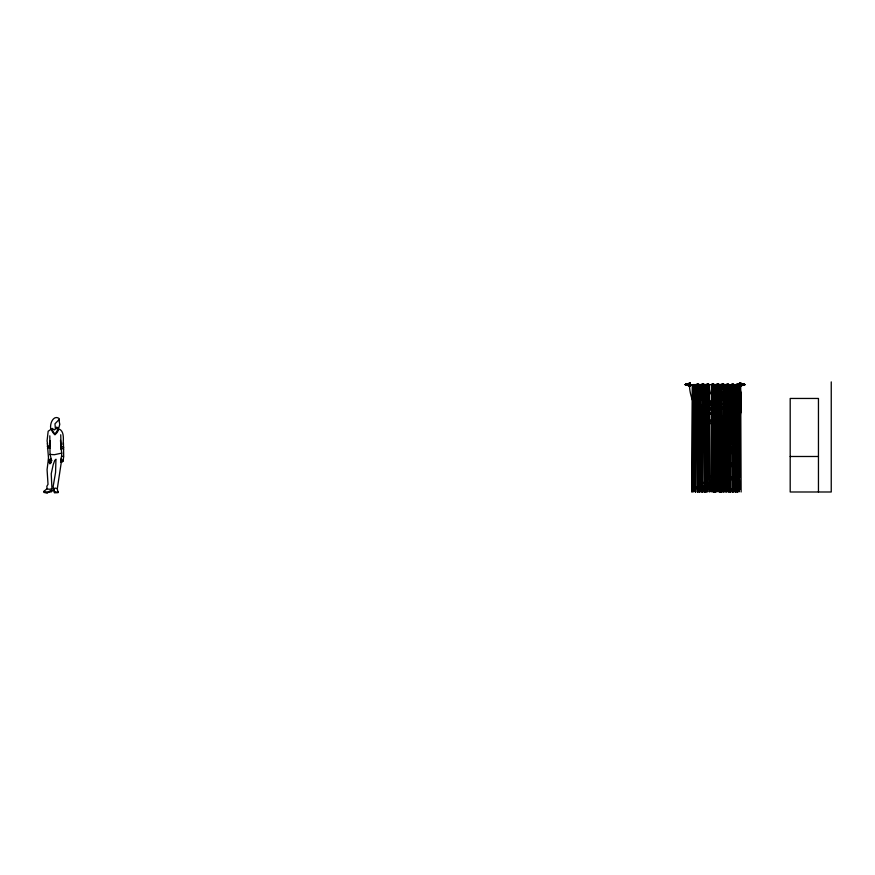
<?xml version="1.0" encoding="UTF-8"?>
<svg xmlns="http://www.w3.org/2000/svg" width="875" height="875" viewBox="0 0 875 875"><rect width="100%" height="100%" fill="white"/><g stroke="black" fill="none" stroke-linecap="round" stroke-linejoin="round"><path stroke-width="1.31" d="M48.475 458.533L47.075 469.634L48.016 484.345L46.834 486.336L47.119 489.005L50.116 489.267L51.942 488.48L51.22 473.823L53.178 464.767L54.731 460.436L55.956 459.244L55.562 472.5L53.167 486.445L53.572 488.917L55.169 488.075L57.291 488.731L58.034 492.647L54.469 492.822L53.889 488.72M734.355 488.764L715.378 490.58L736.422 488.578L715.378 490.58L720.42 491.575L740.272 488.95L739.572 477.881L740.272 476.492L740.305 421.477L739.386 415.045L738.642 418.206L735.875 420.973L732.014 420.777L730.33 423.38L727.913 423.511L726.556 424.692C729.137 448.853 718.386 477.159 695.297 487.659L696.62 488.589L700.033 488.491C725.255 477.772 733.469 445.911 732.014 420.777M831.25 381.894L831.239 491.991L790.191 491.991L790.191 398.453L818.453 398.453L818.453 491.991M690.189 385.175L690.211 383.119L685.202 384.573L690.222 386.148L685.202 384.573L690.222 382.998L690.222 386.148L690.189 385.175L685.202 384.573L690.233 383.119M739.823 385.689L744.866 384.573L739.823 383.458L739.878 385.689L744.866 384.573L739.823 383.458L739.867 386.028L744.866 384.573C731.959 380.691 744.505 387.844 739.812 385.175L744.866 384.573L739.845 382.998L739.812 383.972L744.866 384.573L739.845 386.148L744.866 384.573L739.845 382.998L739.812 384.573M739.67 384.595L740.305 384.672L740.316 388.62L737.023 395.609L733.742 405.934L727.891 415.833L724.216 417.823A8.848 8.848 0 0 1 721.547 417.955L715.094 414.225L710.402 409.03L703.598 395.828L699.858 385.098L696.555 384.595C701.17 397.808 705.666 414.411 720.081 420.087A13.377 13.377 0 0 0 724.117 420.186C735.131 418.512 736.947 403.998 740.163 395.522L740.163 388.194C733.6 396.211 735.394 418.534 721.47 418.272C708.652 412.442 703.664 397.589 700.033 385.022L702.078 385.186M739.845 385.011L739.856 384.191M690.2 383.458L690.222 386.148L690.2 383.458L690.255 384.573L690.2 383.458L690.189 384.573L685.202 384.573L690.233 386.028L690.222 382.998L690.189 383.972L685.202 384.573L690.2 385.689L690.244 383.458L685.202 384.573L690.244 385.689L690.2 383.458L685.202 384.573L687.728 384.869M734.442 420.908C736.597 443.439 728.383 465.467 714.842 483.23L700.131 489.027L698.895 487.878L700.033 488.491M49.809 435.827L50.05 454.705L51.789 460.83L50.531 458.894L51.034 462.941L49.503 459.944M50.138 440.617L50.214 445.298M46.9 488.841L44.089 491.192L43.805 492.395L47.097 493.106L49.066 491.772L51.253 491.947L52.084 491.116L51.756 488.742M702.166 384.595L692.366 384.683L693.82 394.056L697.145 403.2L702.264 411.906C709.527 427.897 735.328 429.833 740.873 411.502L741.245 395.675L740.206 389.113L738.183 388.019L738.686 384.595L736.148 394.866M63.427 442.717L63.689 456.717L63.011 461.07M740.108 411.578L740.797 395.489L735.7 410.998M47.337 443.527L48.847 462.481M49.547 463.17L48.497 460.294M60.736 434.744L61.163 449.422L62.267 448.47L63.7 449.072M690.222 385.011L690.233 384.191M58.308 429.045L54.983 434.098L52.281 430.478L52.117 428.597M738.708 418.862L740.873 411.502L738.598 418.873M56.93 428.969L57.433 427.602L58.975 427.481L59.773 424.298L58.866 419.781L54.972 423.806L55.431 429.122L54.119 429.964L52.38 428.433L48.158 431.233L47.075 440.891L47.644 444.248M60.495 440.355L61.108 448.831M58.767 429.22L57.312 432.327L54.95 434.809A14.273 11.473 -90 0 1 51.887 430.773L51.636 428.914M739.32 411.469L740.742 400.345L739.495 399.809L741.256 395.675L739.43 408.855L732.255 413.153L723.122 416.38C706.562 415.636 692.738 401.341 693.164 384.595L697.856 384.595L703.325 401.723L708.236 410.069C711.605 415.166 717.248 420.831 723.888 420.164C734.431 418.578 735.962 404.709 739.353 396.867L739.911 399.984L738.259 411.327M63.153 444.653C63.295 439.141 64.848 429.297 56.973 428.553M62.967 460.119L62.475 461.836L61.305 462.23L57.291 488.731M730.122 393.892L731.817 384.595M740.206 389.113L739.069 395.336L740.173 389.823L741.136 395.664M739.911 399.984L740.797 395.489M63.219 460.173L62.562 461.552M739.003 419.07L740.873 411.502M47.337 446.655L48.573 445.823L50.083 446.666M54.042 489.748L54.425 491.575M62.289 460.327L60.659 462.35M59.314 420.525L59.325 418.655C53.277 414.006 49.098 424.933 51.045 429.308M740.272 461.125L726.261 488.6L710.489 488.72L709.603 489.606L708.138 488.589L722.728 487.878L702.887 489.716L705.491 487.758M47.469 448.492L48.759 447.398L49.995 448.142M54.381 492.33L58.166 492.089M60.55 462.284L61.392 458.872M728.087 398.355L726.042 402.806L722.75 404.162A8.783 8.772 0 0 1 719.873 404.13L716.636 402.719L712.753 398.136M63.492 456.619L61.6 456.127L60.637 459.889L61.086 461.169M730.548 405.234L725.266 414.761L722.455 416.413L715.597 410.867L709.877 402.139M717.719 485.111L702.144 488.414L701.586 489.409L703.544 485.439L700.131 489.027M733.392 399.689L737.723 393.739L739.397 385.514L723.625 384.442L708.269 384.672M51.844 490.044L47.655 492.166L45.041 492.209L43.969 491.367M60.987 447.541L62.716 446.731L63.755 447.256M720.65 393.072L722.761 391.967L720.65 393.072L718.889 392.164L719.95 390.939L719.556 389.78L721.82 392.23L717.522 395.609L720.289 393.433L720.191 392.689L723.078 396.769L720.486 392.831L724.205 394.92L721 392.744M58.045 491.564L57.225 492.078M729.772 404.502L723.658 407.159A14.798 14.798 0 0 1 718.812 407.105L713.355 404.72L708.859 399.481M732.069 405.53L728.011 407.936L724.237 408.986A18.473 18.473 0 0 1 718.2 408.92L711.386 405.945L706.519 400.302M51.975 490.667L47.512 492.559L45.041 492.209M702.144 488.414L704.944 487.539M733.688 424.419C710.15 435.903 690.058 406.667 689.489 385.82M729.75 402.248C724.522 404.808 718.255 405.016 712.797 403.036M61.239 449.312L61.709 453.108L54.414 454.705L50.039 454.442M724.664 399.066L720.223 399.787L715.827 398.978M716.166 491.028L714.602 490.798L733.633 488.414L714.602 490.798L710.489 488.72M702.647 488.764L718.758 485.592C734.016 466.309 742.613 441.7 738.927 417.003M739.834 383.119L744.866 384.573L739.889 385.175L739.823 383.458L739.834 386.028L739.823 383.458M685.202 384.573L687.728 384.267M702.887 489.716L721.82 487.452L708.138 488.589M714.284 490.569L731.467 488.95M709.887 486.522L718.298 485.384M707.208 384.595L700.536 384.595C700.273 390.556 703.358 396.266 707.908 399.973M711.659 486.817L719.622 486.413L711.506 486.719M711.047 489.092L726.895 488.895L726.261 488.6M708.542 383.72L707.077 383.72L707.077 389.2L708.542 389.2L708.52 383.72M703.073 384.595L706.07 384.595M734.606 384.595L736.761 384.595M737.691 384.595L744.866 384.573M698.086 384.792L697.244 384.792L697.244 491.991L698.086 491.991M699.65 384.792L698.983 384.792L698.994 491.991L699.65 491.991M703.959 384.792L704.638 384.792L704.627 491.991L703.959 491.991M705.523 384.792L706.377 384.792L706.366 491.991L705.523 491.991M709.406 384.792L709.417 491.991M713.737 384.792L712.884 384.792L712.895 491.991L713.737 491.991M715.302 384.792L714.623 384.792L714.634 491.991L715.302 491.991M719.6 384.792L720.278 384.792L720.267 491.991L719.6 491.991M721.164 384.792L722.017 384.792M728.525 384.792L729.378 384.792M730.942 384.792L730.264 384.792L730.275 491.991L730.942 491.991M733.688 384.792L733.688 491.991M735.252 384.792L735.919 384.792L735.919 491.991L735.252 491.991M736.816 384.792L737.658 384.792L737.647 491.991L736.816 491.991M698.578 389.2L697.113 389.2L697.123 383.72L698.578 383.72L698.556 389.2M722.028 389.2L723.494 389.2L723.472 383.72L722.028 383.72L722.017 491.991L721.164 491.991M728.481 389.2L727.005 389.2L727.027 383.72L728.481 383.72L728.525 491.991L729.378 491.991M731.992 389.2L733.458 389.2L733.436 383.72L731.992 383.72L732.506 491.991M736.969 389.2L738.445 389.2L738.445 383.72L736.969 383.72L736.991 389.2M790.191 456.488L818.453 456.488M737.198 488.95L740.272 488.95M701.214 491.991L700.733 384.792L701.159 491.991M702.395 491.991L702.898 384.792L702.472 491.991M741.125 491.991L740.698 384.792M55.541 492.177L54.381 491.816M702.789 385.241L703.402 385.295M689.894 384.683L692.53 385.087C694.433 401.089 702.691 420.569 719.939 424.681C728.186 425.884 737.538 421.477 738.839 412.464L740.644 413.897M61.6 456.127L61.709 453.108M56.536 427.142L57.433 427.602M53.922 490.186L54.458 490.941M720.486 392.831L721.219 393.903M711.244 409.347L705.961 400.498M709.822 408.461L710.205 409.052M705.72 392.744L707.131 396.309M710.336 393.805L708.356 384.595M703.773 386.542L705.25 391.552M696.566 384.595L697.845 393.531M48.934 460.163L49.941 463.903L49.744 460.808M737.209 384.792L737.22 491.991M735.481 384.792L735.481 491.991M735.481 384.792L735.481 491.991M733.742 384.792L733.742 491.991M732.441 384.792L732.441 491.991M730.702 384.792L730.702 491.991M728.962 384.792L728.962 491.991M721.58 384.792L721.58 491.991M719.841 384.792L719.841 491.991M713.322 384.792L713.333 491.991M705.939 384.792L705.939 491.991M704.2 384.792L704.2 491.991M699.431 384.792L699.42 491.991M697.681 384.792L697.692 491.991M741.245 395.675L737.691 408.067L741.256 395.675M740.283 463.148L740.075 463.761L740.283 463.203M725.309 488.152L708.827 489.07L725.309 488.152M703.566 383.72L702.089 383.72L702.111 389.2L703.566 389.2L703.544 383.72M713.53 383.72L712.053 383.72L712.075 389.2L713.53 389.2L713.53 383.72M718.506 383.72L717.041 383.72L717.041 389.2L718.506 389.2L718.506 383.72M692.475 384.792L692.038 491.991L692.475 384.792M694.214 384.792L693.766 491.991L694.203 384.792M695.953 384.792L695.505 491.991L695.953 384.792M708.116 384.792L707.667 491.991L708.105 384.792M711.594 384.792L711.145 491.991L711.583 384.792M716.866 384.792L716.363 491.991L716.8 384.792M718.539 384.792L718.102 491.991L718.528 384.792M723.756 384.792L723.308 491.991L723.756 384.792M725.495 384.792L725.058 491.991L725.495 384.792M727.234 384.792L726.786 491.991L727.234 384.792M739.397 384.792L738.959 491.991L739.386 384.792M715.061 491.991L715.061 384.792L715.061 491.991"/></g></svg>
